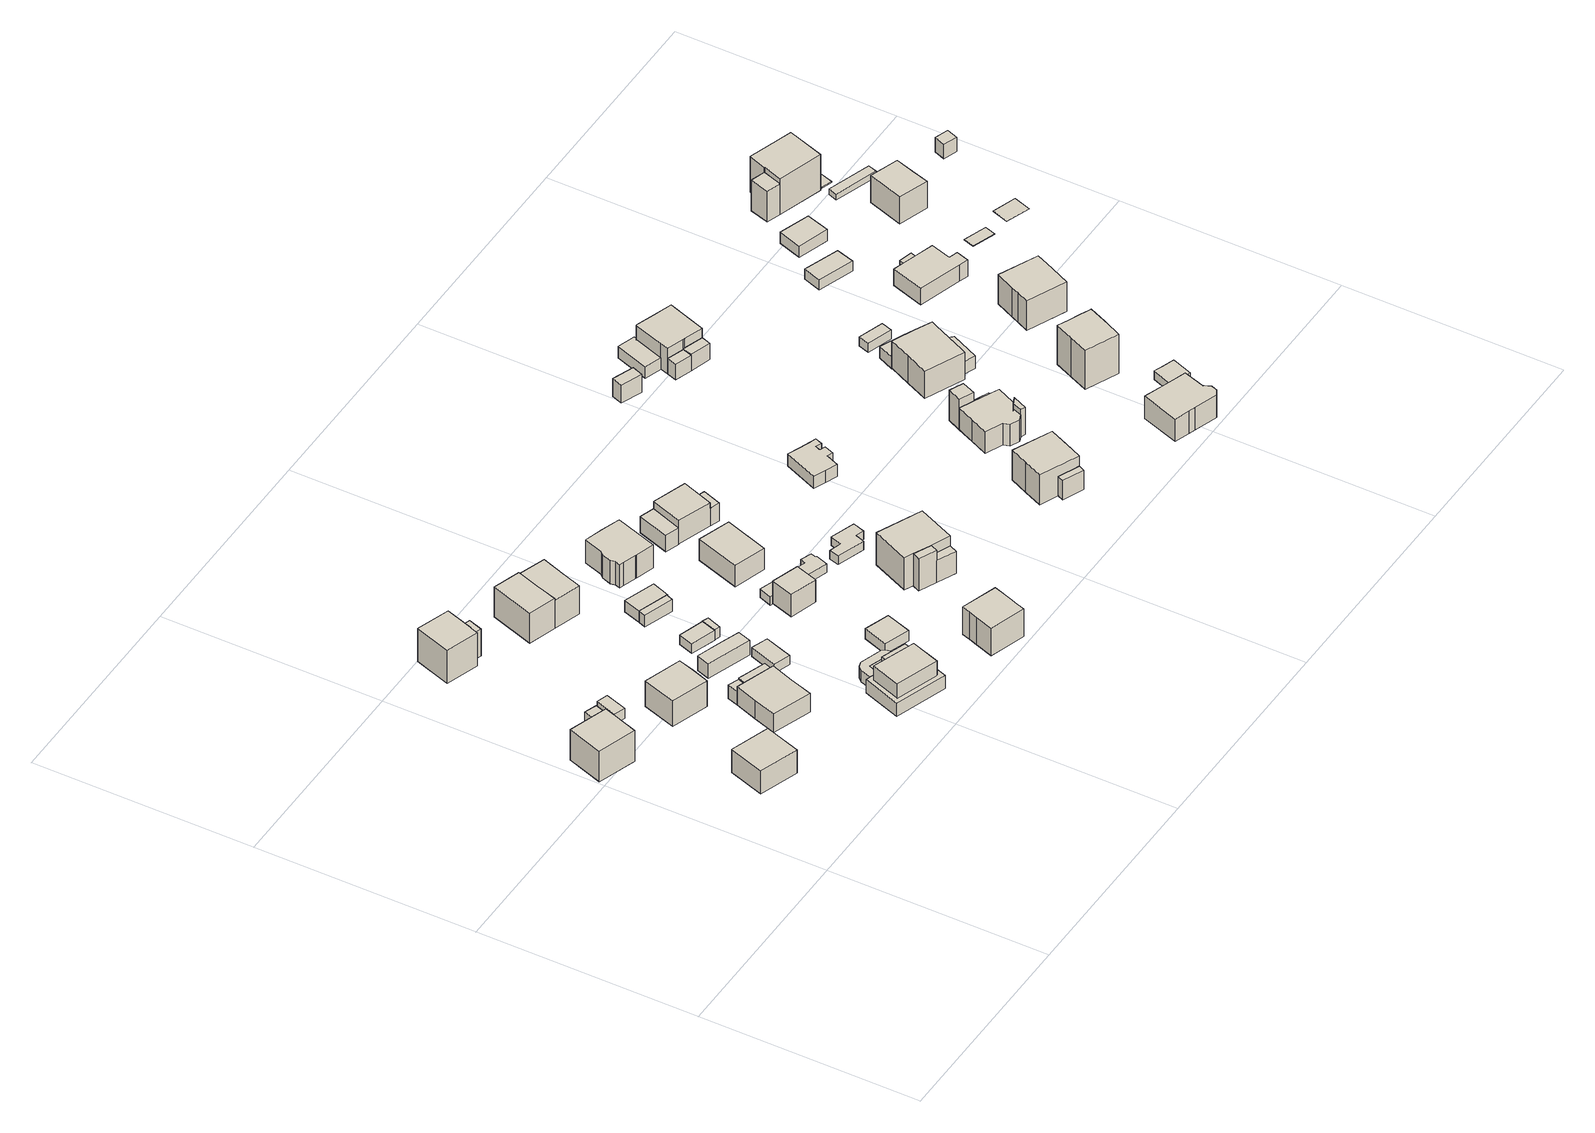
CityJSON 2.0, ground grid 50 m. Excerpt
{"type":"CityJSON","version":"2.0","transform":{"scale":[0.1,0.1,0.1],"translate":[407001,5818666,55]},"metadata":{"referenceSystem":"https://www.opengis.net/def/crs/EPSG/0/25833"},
"CityObjects":{
"building1":{"type":"Building","attributes":{"Gemeindeschluessel":"11000010","BezugspunktDach":"2200","function":"31001_1010","measuredHeight":8.89,"storeysAboveGround":2},"address":[{"country":"Germany","locality":"Berlin","thoroughfareNumber":"39A","thoroughfareName":"Pfalzgrafenweg"}],"geometry":[{"type":"Solid","lod":"1","boundaries":[[[[0,1,2,3]],[[4,5,6,7]],[[4,7,3,2]],[[5,4,2,1]],[[6,5,1,0]],[[7,6,0,3]]]]}]},
"building2":{"type":"Building","attributes":{"Gemeindeschluessel":"11000010","BezugspunktDach":"2200","function":"31001_1010","measuredHeight":8.49,"storeysAboveGround":1},"address":[{"country":"Germany","locality":"Berlin","thoroughfareNumber":"41","thoroughfareName":"Pfalzgrafenweg"}],"geometry":[{"type":"Solid","lod":"1","boundaries":[[[[8,9,10,11,12]],[[13,14,15,16,17]],[[13,17,12,11]],[[14,13,11,10]],[[15,14,10,9]],[[16,15,9,8]],[[17,16,8,12]]]]}]},
"building3":{"type":"Building","attributes":{"Gemeindeschluessel":"11000010","BezugspunktDach":"2200","function":"51009_1611","measuredHeight":2.32,"storeysAboveGround":0},"address":[{"country":"Germany","locality":"Berlin"}],"geometry":[{"type":"Solid","lod":"1","boundaries":[[[[18,19,20,21]],[[22,23,24,25]],[[22,25,21,20]],[[23,22,20,19]],[[24,23,19,18]],[[25,24,18,21]]]]}]},
"building4":{"type":"Building","attributes":{"Gemeindeschluessel":"11000010","BezugspunktDach":"2200","function":"31001_2723","measuredHeight":2.56,"storeysAboveGround":1},"address":[{"country":"Germany","locality":"Berlin","thoroughfareNumber":"41A (1)","thoroughfareName":"Pfalzgrafenweg"}],"geometry":[{"type":"Solid","lod":"1","boundaries":[[[[26,27,28,29]],[[30,31,32,33]],[[30,33,29,28]],[[31,30,28,27]],[[32,31,27,26]],[[33,32,26,29]]]]}]},
"building5":{"type":"Building","attributes":{"Gemeindeschluessel":"11000010","BezugspunktDach":"2200","function":"31001_1010","measuredHeight":7.92,"storeysAboveGround":1},"address":[{"country":"Germany","locality":"Berlin","thoroughfareNumber":"41A","thoroughfareName":"Pfalzgrafenweg"}],"geometry":[{"type":"Solid","lod":"1","boundaries":[[[[34,35,36,37,38]],[[39,40,41,42,43]],[[39,43,38,37]],[[40,39,37,36]],[[41,40,36,35]],[[42,41,35,34]],[[43,42,34,38]]]]}]},
"building6":{"type":"Building","attributes":{"Gemeindeschluessel":"11000010","function":"31001_1010"},"address":[{"country":"Germany","locality":"Berlin","thoroughfareNumber":"100","thoroughfareName":"Donizettistraße"}],"children":["building6-1","building6-2"]},
"building6-1":{"type":"BuildingPart","attributes":{"BezugspunktDach":"2200","measuredHeight":9.74,"storeysAboveGround":2},"parents":["building6"],"geometry":[{"type":"MultiSurface","lod":"1","boundaries":[[[44,45,46,47,48,49]],[[50,51,52,53,54,55]],[[50,55,49,48]],[[51,50,48,47]],[[56,57,58,52,51,47,46]],[[53,52,46,45],[53,59,56,52]],[[54,53,45,44]],[[55,54,44,49]],[[52,58,57,56]],[[56,59,53,52]]]}]},
"building6-2":{"type":"BuildingPart","attributes":{"BezugspunktDach":"2200","measuredHeight":6.89,"storeysAboveGround":2},"parents":["building6"],"geometry":[{"type":"MultiSurface","lod":"1","boundaries":[[[60,61,57,59]],[[58,62,63,53]],[[62,58,57,61]],[[63,62,61,60]],[[53,63,60,59]],[[58,52,56,57]],[[53,59,56,52]]]}]},
"building7":{"type":"Building","attributes":{"Gemeindeschluessel":"11000010","function":"31001_1010"},"address":[{"country":"Germany","locality":"Berlin","thoroughfareNumber":"43","thoroughfareName":"Pfalzgrafenweg"}],"children":["building7-1","building7-2"]},
"building7-1":{"type":"BuildingPart","attributes":{"BezugspunktDach":"2200","measuredHeight":5.86,"storeysAboveGround":1},"parents":["building7"],"geometry":[{"type":"MultiSurface","lod":"1","boundaries":[[[64,65,66,67,68,69]],[[70,71,72,73,74,75]],[[70,75,69,68]],[[71,70,68,67]],[[76,77,78,71,67,66]],[[73,72,66,65]],[[74,73,65,64]],[[75,74,64,69]],[[72,78,77,76]]]}]},
"building7-2":{"type":"BuildingPart","attributes":{"BezugspunktDach":"2200","measuredHeight":3.83,"storeysAboveGround":1},"parents":["building7"],"geometry":[{"type":"Solid","lod":"1","boundaries":[[[[76,79,80,77]],[[81,82,72,78]],[[81,78,77,80]],[[82,81,80,79]],[[72,82,79,76]],[[78,72,76,77]]]]}]},
"building8":{"type":"Building","attributes":{"Gemeindeschluessel":"11000010","BezugspunktDach":"2200","function":"51009_1610","measuredHeight":3.57,"storeysAboveGround":0},"address":[{"country":"Germany","locality":"Berlin"}],"geometry":[{"type":"Solid","lod":"1","boundaries":[[[[83,84,85,86]],[[87,81,78,71]],[[87,71,86,85]],[[81,87,85,84]],[[78,81,84,83]],[[71,78,83,86]]]]}]},
"building9":{"type":"Building","attributes":{"Gemeindeschluessel":"11000010","function":"31001_1010"},"address":[{"country":"Germany","locality":"Berlin","thoroughfareNumber":"45","thoroughfareName":"Pfalzgrafenweg"}],"children":["building9-1","building9-2"]},
"building9-1":{"type":"BuildingPart","attributes":{"BezugspunktDach":"2200","measuredHeight":8.57,"storeysAboveGround":1},"parents":["building9"],"geometry":[{"type":"Solid","lod":"1","boundaries":[[[[88,89,90,91]],[[92,93,94,95]],[[92,95,91,90]],[[93,92,90,89],[96,93,97,98]],[[94,93,89,88]],[[95,94,88,91]],[[97,93,96,98]]]]}]},
"building9-2":{"type":"BuildingPart","attributes":{"BezugspunktDach":"2200","measuredHeight":4.99,"storeysAboveGround":1},"parents":["building9"],"geometry":[{"type":"Solid","lod":"1","boundaries":[[[[97,99,100,98]],[[101,102,93,96]],[[101,96,98,100]],[[102,101,100,99]],[[93,102,99,97]],[[96,93,97,98]]]]}]},
"building10":{"type":"Building","attributes":{"Gemeindeschluessel":"11000010","BezugspunktDach":"2200","function":"51009_1610","measuredHeight":3.45,"storeysAboveGround":0},"address":[{"country":"Germany","locality":"Berlin"}],"geometry":[{"type":"Solid","lod":"1","boundaries":[[[[103,104,105,106,107,108,109,110],[111,112,113,114,115,116]],[[117,118,119,120,121,122,123,124],[125,126,127,128,129,130]],[[117,124,110,109]],[[118,117,109,108]],[[119,118,108,107]],[[120,119,107,106]],[[121,120,106,105]],[[122,121,105,104]],[[123,122,104,103]],[[124,123,103,110]],[[125,130,116,115]],[[126,125,115,114]],[[127,126,114,113]],[[128,127,113,112]],[[129,128,112,111]],[[130,129,111,116]]]]}]},
"building11":{"type":"Building","attributes":{"Gemeindeschluessel":"11000010","BezugspunktDach":"2200","function":"31001_2000","measuredHeight":4.5,"storeysAboveGround":1},"address":[{"country":"Germany","locality":"Berlin","thoroughfareNumber":"43 (2)","thoroughfareName":"Pfalzgrafenweg"}],"geometry":[{"type":"Solid","lod":"1","boundaries":[[[[131,132,133,134,135]],[[136,137,138,139,140]],[[136,140,135,134]],[[137,136,134,133]],[[138,137,133,132]],[[139,138,132,131]],[[140,139,131,135]]]]}]},
"building12":{"type":"Building","attributes":{"Gemeindeschluessel":"11000010","BezugspunktDach":"2200","function":"51009_1610","measuredHeight":3.01,"storeysAboveGround":0},"address":[{"country":"Germany","locality":"Berlin"}],"geometry":[{"type":"Solid","lod":"1","boundaries":[[[[107,106,105,141,142,143,144,145,146,108]],[[147,148,149,150,151,152,153,154,155,156]],[[147,156,108,146]],[[148,147,146,145]],[[149,148,145,144]],[[150,149,144,143]],[[151,150,143,142]],[[152,151,142,141]],[[153,152,141,105]],[[154,153,105,106]],[[155,154,106,107]],[[156,155,107,108]]]]}]},
"building13":{"type":"Building","attributes":{"Gemeindeschluessel":"11000010","BezugspunktDach":"2200","function":"31001_2000","measuredHeight":2.28,"storeysAboveGround":1},"address":[{"country":"Germany","locality":"Berlin","thoroughfareNumber":"43 (1)","thoroughfareName":"Pfalzgrafenweg"}],"geometry":[{"type":"Solid","lod":"1","boundaries":[[[[157,158,159,160]],[[161,162,163,164]],[[161,164,160,159]],[[162,161,159,158]],[[163,162,158,157]],[[164,163,157,160]]]]}]},
"building14":{"type":"Building","attributes":{"Gemeindeschluessel":"11000010","BezugspunktDach":"2200","function":"31001_1010","measuredHeight":9.82,"storeysAboveGround":1},"address":[{"country":"Germany","locality":"Berlin","thoroughfareNumber":"102","thoroughfareName":"Donizettistraße"}],"geometry":[{"type":"Solid","lod":"1","boundaries":[[[[165,166,167,168,169]],[[170,171,172,173,174]],[[170,174,169,168]],[[171,170,168,167]],[[172,171,167,166]],[[173,172,166,165]],[[174,173,165,169]]]]}]},
"building15":{"type":"Building","attributes":{"Gemeindeschluessel":"11000010","BezugspunktDach":"2200","function":"31001_2000","measuredHeight":2.51,"storeysAboveGround":1},"address":[{"country":"Germany","locality":"Berlin","thoroughfareNumber":"104 (2)","thoroughfareName":"Donizettistraße"}],"geometry":[{"type":"Solid","lod":"1","boundaries":[[[[175,176,177,178]],[[179,180,181,182]],[[179,182,178,177]],[[180,179,177,176]],[[181,180,176,175]],[[182,181,175,178]]]]}]},
"building16":{"type":"Building","attributes":{"Gemeindeschluessel":"11000010","BezugspunktDach":"2200","function":"51009_1610","measuredHeight":2.52,"storeysAboveGround":0},"address":[{"country":"Germany","locality":"Berlin"}],"geometry":[{"type":"Solid","lod":"1","boundaries":[[[[183,184,185,186]],[[187,188,189,190]],[[187,190,186,185]],[[188,187,185,184]],[[189,188,184,183]],[[190,189,183,186]]]]}]},
"building17":{"type":"Building","attributes":{"Gemeindeschluessel":"11000010","BezugspunktDach":"2200","function":"31001_1010","measuredHeight":11.07,"storeysAboveGround":1},"address":[{"country":"Germany","locality":"Berlin","thoroughfareNumber":"102A","thoroughfareName":"Donizettistraße"}],"geometry":[{"type":"Solid","lod":"1","boundaries":[[[[191,192,193,194,195]],[[171,196,197,198,173]],[[171,173,195,194]],[[196,171,194,193]],[[197,196,193,192]],[[198,197,192,191]],[[173,198,191,195]]]]}]},
"building18":{"type":"Building","attributes":{"Gemeindeschluessel":"11000010","BezugspunktDach":"2200","function":"51009_1610","measuredHeight":2.96,"storeysAboveGround":0},"address":[{"country":"Germany","locality":"Berlin"}],"geometry":[{"type":"Solid","lod":"1","boundaries":[[[[199,200,201,202]],[[203,204,205,206]],[[203,206,202,201]],[[204,203,201,200]],[[205,204,200,199]],[[206,205,199,202]]]]}]},
"building19":{"type":"Building","attributes":{"Gemeindeschluessel":"11000010","BezugspunktDach":"2200","function":"31001_2000","measuredHeight":2.97,"storeysAboveGround":1},"address":[{"country":"Germany","locality":"Berlin","thoroughfareNumber":"104 (1)","thoroughfareName":"Donizettistraße"}],"geometry":[{"type":"Solid","lod":"1","boundaries":[[[[200,207,208,209,201]],[[210,211,212,204,203]],[[210,203,201,209]],[[211,210,209,208]],[[212,211,208,207]],[[204,212,207,200]],[[203,204,200,201]]]]}]},
"building20":{"type":"Building","attributes":{"Gemeindeschluessel":"11000010","BezugspunktDach":"2200","function":"31001_2463","measuredHeight":2.62,"storeysAboveGround":1},"address":[{"country":"Germany","locality":"Berlin","thoroughfareNumber":"45 (1)","thoroughfareName":"Pfalzgrafenweg"}],"geometry":[{"type":"Solid","lod":"1","boundaries":[[[[213,214,215,216]],[[217,218,219,220]],[[217,220,216,215]],[[218,217,215,214]],[[219,218,214,213]],[[220,219,213,216]]]]}]},
"building21":{"type":"Building","attributes":{"Gemeindeschluessel":"11000010","BezugspunktDach":"2200","function":"31001_1010","measuredHeight":8.1,"storeysAboveGround":1},"address":[{"country":"Germany","locality":"Berlin","thoroughfareNumber":"47","thoroughfareName":"Pfalzgrafenweg"}],"geometry":[{"type":"Solid","lod":"1","boundaries":[[[[221,222,223,224,225,226,227,228]],[[229,230,231,232,233,234,235,236]],[[229,236,228,227]],[[230,229,227,226]],[[231,230,226,225]],[[232,231,225,224]],[[233,232,224,223]],[[234,233,223,222]],[[235,234,222,221]],[[236,235,221,228]]]]}]},
"building22":{"type":"Building","attributes":{"Gemeindeschluessel":"11000010","BezugspunktDach":"2200","function":"31001_2000","measuredHeight":5.79,"storeysAboveGround":1},"address":[{"country":"Germany","locality":"Berlin","thoroughfareNumber":"19 (1)","thoroughfareName":"Lortzingstraße"}],"geometry":[{"type":"Solid","lod":"1","boundaries":[[[[237,238,239,240]],[[241,242,243,244]],[[241,244,240,239]],[[242,241,239,238]],[[243,242,238,237]],[[244,243,237,240]]]]}]},
"building23":{"type":"Building","attributes":{"Gemeindeschluessel":"11000010","BezugspunktDach":"2200","function":"31001_1010","measuredHeight":7.87,"storeysAboveGround":1},"address":[{"country":"Germany","locality":"Berlin","thoroughfareNumber":"104","thoroughfareName":"Donizettistraße"}],"geometry":[{"type":"Solid","lod":"1","boundaries":[[[[245,246,247,248,249,250,251,252,253,254,255,256]],[[257,258,259,260,261,262,263,264,265,266,267,268]],[[257,268,256,255]],[[258,257,255,254]],[[259,258,254,253]],[[260,259,253,252]],[[261,260,252,251]],[[262,261,251,250]],[[263,262,250,249]],[[264,263,249,248]],[[265,264,248,247]],[[266,265,247,246]],[[267,266,246,245]],[[268,267,245,256]]]]}]},
"building24":{"type":"Building","attributes":{"Gemeindeschluessel":"11000010","BezugspunktDach":"2200","function":"31001_2723","measuredHeight":2.17,"storeysAboveGround":1},"address":[{"country":"Germany","locality":"Berlin","thoroughfareNumber":"106 (1)","thoroughfareName":"Donizettistraße"}],"geometry":[{"type":"Solid","lod":"1","boundaries":[[[[269,270,271,272,273,274,275,276]],[[277,278,279,280,281,282,283,284]],[[277,284,276,275]],[[278,277,275,274]],[[279,278,274,273]],[[280,279,273,272]],[[281,280,272,271]],[[282,281,271,270]],[[283,282,270,269]],[[284,283,269,276]]]]}]},
"building25":{"type":"Building","attributes":{"Gemeindeschluessel":"11000010","BezugspunktDach":"2200","function":"31001_1010","measuredHeight":7.31,"storeysAboveGround":1},"address":[{"country":"Germany","locality":"Berlin","thoroughfareNumber":"106","thoroughfareName":"Donizettistraße"}],"geometry":[{"type":"Solid","lod":"1","boundaries":[[[[285,286,287,288]],[[289,290,291,292]],[[289,292,288,287]],[[290,289,287,286]],[[291,290,286,285]],[[292,291,285,288]]]]}]},
"building26":{"type":"Building","attributes":{"Gemeindeschluessel":"11000010","BezugspunktDach":"2200","function":"51009_1610","measuredHeight":5.64,"storeysAboveGround":0},"address":[{"country":"Germany","locality":"Berlin"}],"geometry":[{"type":"Solid","lod":"1","boundaries":[[[[293,294,295,296]],[[297,298,299,300]],[[297,300,296,295]],[[298,297,295,294]],[[299,298,294,293]],[[300,299,293,296]]]]}]},
"building27":{"type":"Building","attributes":{"Gemeindeschluessel":"11000010","function":"31001_1010"},"address":[{"country":"Germany","locality":"Berlin","thoroughfareNumber":"19","thoroughfareName":"Lortzingstraße"}],"children":["building27-1","building27-2"]},
"building27-1":{"type":"BuildingPart","attributes":{"BezugspunktDach":"2200","measuredHeight":8.27,"storeysAboveGround":2},"parents":["building27"],"geometry":[{"type":"Solid","lod":"1","boundaries":[[[[301,302,303,304,305,306]],[[307,308,298,297,309,310]],[[307,310,306,305]],[[308,307,305,304]],[[298,308,304,303]],[[297,298,303,302]],[[310,309,301,306]],[[309,297,302,301]]]]}]},
"building27-2":{"type":"BuildingPart","attributes":{"BezugspunktDach":"2200","measuredHeight":8.27,"storeysAboveGround":2},"parents":["building27"],"geometry":[{"type":"MultiSurface","lod":"1","boundaries":[[[311,302,301,312]],[[309,297,300,313]],[[309,313,312,301]],[[300,297,302,311]],[[313,300,311,312]],[[303,298,297,302]],[[309,301,302,297]]]}]},
"building28":{"type":"Building","attributes":{"Gemeindeschluessel":"11000010","function":"31001_1312"},"address":[{"country":"Germany","locality":"Berlin","thoroughfareNumber":"106 (2)","thoroughfareName":"Donizettistraße"}],"children":["building28-1","building28-2","building28-3"]},
"building28-1":{"type":"BuildingPart","attributes":{"BezugspunktDach":"2200","measuredHeight":7.26,"storeysAboveGround":2},"parents":["building28"],"geometry":[{"type":"MultiSurface","lod":"1","boundaries":[[[314,315,316,317]],[[318,319,320,321]],[[318,322,323,321,317,316]],[[319,318,316,315]],[[320,324,319,315,314],[320,325,326,324]],[[321,320,314,317]],[[321,323,322,318]],[[325,320,324,326]]]}]},
"building28-2":{"type":"BuildingPart","attributes":{"BezugspunktDach":"2200","measuredHeight":4.63,"storeysAboveGround":2},"parents":["building28"],"geometry":[{"type":"Solid","lod":"1","boundaries":[[[[327,328,326,325]],[[324,329,330,320]],[[329,324,326,328]],[[330,329,328,327]],[[320,330,327,325]],[[324,320,325,326]]]]}]},
"building28-3":{"type":"BuildingPart","attributes":{"BezugspunktDach":"2200","measuredHeight":4.76,"storeysAboveGround":2},"parents":["building28"],"geometry":[{"type":"Solid","lod":"1","boundaries":[[[[323,322,331,332]],[[333,334,335,336]],[[333,336,332,331]],[[334,333,331,322]],[[335,334,322,318,321,323]],[[336,335,323,332]],[[323,321,318,322]]]]}]},
"building29":{"type":"Building","attributes":{"Gemeindeschluessel":"11000010","BezugspunktDach":"2200","function":"31001_2723","measuredHeight":2.25,"storeysAboveGround":1},"address":[{"country":"Germany","locality":"Berlin","thoroughfareNumber":"110 (2)","thoroughfareName":"Donizettistraße"}],"geometry":[{"type":"Solid","lod":"1","boundaries":[[[[337,338,339,340,341,342,343,344]],[[345,346,347,348,349,350,351,352]],[[345,352,344,343]],[[346,345,343,342]],[[347,346,342,341]],[[348,347,341,340]],[[349,348,340,339]],[[350,349,339,338]],[[351,350,338,337]],[[352,351,337,344]]]]}]},
"building30":{"type":"Building","attributes":{"Gemeindeschluessel":"11000010","BezugspunktDach":"2200","function":"31001_1312","measuredHeight":3.66,"storeysAboveGround":1},"address":[{"country":"Germany","locality":"Berlin","thoroughfareNumber":"110 (1)","thoroughfareName":"Donizettistraße"}],"geometry":[{"type":"Solid","lod":"1","boundaries":[[[[353,354,355,356,357,358,359,360,361,362,363,364,365]],[[366,367,368,369,370,371,372,373,374,375,376,377,378]],[[366,378,365,364]],[[367,366,364,363]],[[368,367,363,362]],[[369,368,362,361]],[[370,369,361,360]],[[371,370,360,359]],[[372,371,359,358]],[[373,372,358,357]],[[374,373,357,356]],[[375,374,356,355]],[[376,375,355,354]],[[377,376,354,353]],[[378,377,353,365]]]]}]},
"building31":{"type":"Building","attributes":{"Gemeindeschluessel":"11000010","function":"31001_1010"},"address":[{"country":"Germany","locality":"Berlin","thoroughfareNumber":"47","thoroughfareName":"Lortzingstraße"}],"children":["building31-1","building31-2"]},
"building31-1":{"type":"BuildingPart","attributes":{"BezugspunktDach":"2200","measuredHeight":10.7,"storeysAboveGround":2},"parents":["building31"],"geometry":[{"type":"MultiSurface","lod":"1","boundaries":[[[379,380,381,382,383,384]],[[385,386,387,388,389,390]],[[385,390,384,383]],[[386,385,383,382]],[[387,386,382,381]],[[388,387,381,380]],[[389,388,380,379]],[[390,389,391,392,393,379,384]],[[393,392,391,389]]]}]},
"building31-2":{"type":"BuildingPart","attributes":{"BezugspunktDach":"2200","measuredHeight":4.99,"storeysAboveGround":2},"parents":["building31"],"geometry":[{"type":"MultiSurface","lod":"1","boundaries":[[[394,393,392,395]],[[391,389,396,397]],[[391,397,395,392]],[[396,389,393,394]],[[397,396,394,395]],[[389,391,392,393,398]]]}]},
"building32":{"type":"Building","attributes":{"Gemeindeschluessel":"11000010","BezugspunktDach":"2200","function":"51009_1610","measuredHeight":5.75,"storeysAboveGround":0},"address":[{"country":"Germany","locality":"Berlin"}],"geometry":[{"type":"Solid","lod":"1","boundaries":[[[[399,400,401,402]],[[403,404,405,406]],[[403,406,402,401]],[[404,403,401,400]],[[405,404,400,399]],[[406,405,399,402]]]]}]},
"building33":{"type":"Building","attributes":{"Gemeindeschluessel":"11000010","BezugspunktDach":"2200","function":"31001_1010","measuredHeight":8.46,"storeysAboveGround":1},"address":[{"country":"Germany","locality":"Berlin","thoroughfareNumber":"46A","thoroughfareName":"Lortzingstraße"}],"geometry":[{"type":"Solid","lod":"1","boundaries":[[[[407,408,409,410,411,412,413,414,415,416,417,418]],[[419,420,421,422,423,424,425,426,427,428,429,430]],[[419,430,418,417]],[[420,419,417,416]],[[421,420,416,415]],[[422,421,415,414]],[[423,422,414,413]],[[424,423,413,412]],[[425,424,412,411]],[[426,425,411,410]],[[427,426,410,409]],[[428,427,409,408]],[[429,428,408,407]],[[430,429,407,418]]]]}]},
"building34":{"type":"Building","attributes":{"Gemeindeschluessel":"11000010","BezugspunktDach":"2200","function":"51009_1610","measuredHeight":6.95,"storeysAboveGround":0},"address":[{"country":"Germany","locality":"Berlin"}],"geometry":[{"type":"Solid","lod":"1","boundaries":[[[[431,432,433,434]],[[425,424,435,426]],[[425,426,434,433]],[[424,425,433,432]],[[435,424,432,431]],[[426,435,431,434]]]]}]},
"building35":{"type":"Building","attributes":{"Gemeindeschluessel":"11000010","BezugspunktDach":"2200","function":"51009_1610","measuredHeight":7.79,"storeysAboveGround":0},"address":[{"country":"Germany","locality":"Berlin"}],"geometry":[{"type":"Solid","lod":"1","boundaries":[[[[436,437,438,439]],[[440,441,421,420]],[[440,420,439,438]],[[441,440,438,437]],[[421,441,437,436]],[[420,421,436,439]]]]}]},
"building36":{"type":"Building","attributes":{"Gemeindeschluessel":"11000010","BezugspunktDach":"2200","function":"51009_1610","measuredHeight":3.98,"storeysAboveGround":0},"address":[{"country":"Germany","locality":"Berlin"}],"geometry":[{"type":"Solid","lod":"1","boundaries":[[[[442,443,444,445]],[[446,447,448,449]],[[446,449,445,444]],[[447,446,444,443]],[[448,447,443,442]],[[449,448,442,445]]]]}]},
"building37":{"type":"Building","attributes":{"Gemeindeschluessel":"11000010","BezugspunktDach":"2200","function":"31001_2463","measuredHeight":2.88,"storeysAboveGround":1},"address":[{"country":"Germany","locality":"Berlin","thoroughfareNumber":"46A (1)","thoroughfareName":"Lortzingstraße"}],"geometry":[{"type":"Solid","lod":"1","boundaries":[[[[450,451,452,453]],[[454,455,456,457]],[[454,457,453,452]],[[455,454,452,451]],[[456,455,451,450]],[[457,456,450,453]]]]}]},
"building38":{"type":"Building","attributes":{"Gemeindeschluessel":"11000010","BezugspunktDach":"2200","function":"31001_2463","measuredHeight":3.08,"storeysAboveGround":1},"address":[{"country":"Germany","locality":"Berlin","thoroughfareNumber":"107 (1)","thoroughfareName":"Donizettistraße"}],"geometry":[{"type":"Solid","lod":"1","boundaries":[[[[458,459,460,461,462,463]],[[464,465,466,467,468,469]],[[464,469,463,462]],[[465,464,462,461]],[[466,465,461,460]],[[467,466,460,459]],[[468,467,459,458]],[[469,468,458,463]]]]}]},
"building39":{"type":"Building","attributes":{"Gemeindeschluessel":"11000010","function":"31001_1010"},"address":[{"country":"Germany","locality":"Berlin","thoroughfareNumber":"109","thoroughfareName":"Donizettistraße"}],"children":["building39-1","building39-2"]},
"building39-1":{"type":"BuildingPart","attributes":{"BezugspunktDach":"2200","measuredHeight":8.99,"storeysAboveGround":1},"parents":["building39"],"geometry":[{"type":"MultiSurface","lod":"1","boundaries":[[[470,471,472,473,474,475,476,477,478]],[[479,480,481,482,483,484,485,447,446]],[[479,446,478,477]],[[480,479,477,476]],[[481,480,476,475]],[[482,481,475,474]],[[483,482,474,473]],[[484,483,473,472]],[[486,487,484,472,471]],[[488,486,485,471,470]],[[446,447,470,478]],[[485,484,487,486]],[[447,485,486,488]]]}]},
"building39-2":{"type":"BuildingPart","attributes":{"BezugspunktDach":"2200","measuredHeight":4.29,"storeysAboveGround":1},"parents":["building39"],"geometry":[{"type":"MultiSurface","lod":"1","boundaries":[[[489,487,488,490]],[[447,484,491,448]],[[447,448,490,488]],[[491,484,487,489]],[[448,491,489,490]],[[484,485,486,487,492]],[[447,488,486,485]]]}]},
"building40":{"type":"Building","attributes":{"Gemeindeschluessel":"11000010","BezugspunktDach":"2200","function":"31001_1010","measuredHeight":8.53,"storeysAboveGround":1},"address":[{"country":"Germany","locality":"Berlin","thoroughfareNumber":"51","thoroughfareName":"Pfalzgrafenweg"}],"geometry":[{"type":"Solid","lod":"1","boundaries":[[[[493,494,495,496,497,498,499,500,501,502,503]],[[504,505,506,507,508,509,510,511,512,513,514]],[[504,514,503,502]],[[505,504,502,501]],[[506,505,501,500]],[[507,506,500,499]],[[508,507,499,498]],[[509,508,498,497]],[[510,509,497,496]],[[511,510,496,495]],[[512,511,495,494]],[[513,512,494,493]],[[514,513,493,503]]]]}]},
"building41":{"type":"Building","attributes":{"Gemeindeschluessel":"11000010","BezugspunktDach":"2200","function":"31001_1010","measuredHeight":10.23,"storeysAboveGround":1},"address":[{"country":"Germany","locality":"Berlin","thoroughfareNumber":"45","thoroughfareName":"Lortzingstraße"}],"geometry":[{"type":"Solid","lod":"1","boundaries":[[[[515,516,517,518,519,520,521,522,523]],[[524,525,526,527,528,529,530,531,532]],[[524,532,523,522]],[[525,524,522,521]],[[526,525,521,520]],[[527,526,520,519]],[[528,527,519,518]],[[529,528,518,517]],[[530,529,517,516]],[[531,530,516,515]],[[532,531,515,523]]]]}]},
"building42":{"type":"Building","attributes":{"Gemeindeschluessel":"11000010","BezugspunktDach":"2200","function":"31001_2463","measuredHeight":2.98,"storeysAboveGround":1},"address":[{"country":"Germany","locality":"Berlin","thoroughfareNumber":"45 (1)","thoroughfareName":"Lortzingstraße"}],"geometry":[{"type":"Solid","lod":"1","boundaries":[[[[533,534,535,536]],[[537,538,539,540]],[[537,540,536,535]],[[538,537,535,534]],[[539,538,534,533]],[[540,539,533,536]]]]}]},
"building43":{"type":"Building","attributes":{"Gemeindeschluessel":"11000010","BezugspunktDach":"2200","function":"51009_1610","measuredHeight":3.61,"storeysAboveGround":0},"address":[{"country":"Germany","locality":"Berlin"}],"geometry":[{"type":"Solid","lod":"1","boundaries":[[[[541,542,543,544]],[[545,546,547,548]],[[545,548,544,543]],[[546,545,543,542]],[[547,546,542,541]],[[548,547,541,544]]]]}]},
"building44":{"type":"Building","attributes":{"Gemeindeschluessel":"11000010","BezugspunktDach":"2200","function":"31001_2000","measuredHeight":2.27,"storeysAboveGround":1},"address":[{"country":"Germany","locality":"Berlin","thoroughfareNumber":"44 (2)","thoroughfareName":"Lortzingstraße"}],"geometry":[{"type":"Solid","lod":"1","boundaries":[[[[549,550,551,552]],[[553,554,555,556]],[[553,556,552,551]],[[554,553,551,550]],[[555,554,550,549]],[[556,555,549,552]]]]}]},
"building45":{"type":"Building","attributes":{"Gemeindeschluessel":"11000010","BezugspunktDach":"2200","function":"31001_2723","measuredHeight":2.98,"storeysAboveGround":1},"address":[{"country":"Germany","locality":"Berlin","thoroughfareNumber":"45 (2)","thoroughfareName":"Lortzingstraße"}],"geometry":[{"type":"Solid","lod":"1","boundaries":[[[[557,558,534,533]],[[538,559,560,539]],[[538,539,533,534]],[[559,538,534,558]],[[560,559,558,557]],[[539,560,557,533]]]]}]},
"building46":{"type":"Building","attributes":{"Gemeindeschluessel":"11000010","BezugspunktDach":"2200","function":"31001_2463","measuredHeight":2.57,"storeysAboveGround":1},"address":[{"country":"Germany","locality":"Berlin","thoroughfareNumber":"51 (1)","thoroughfareName":"Pfalzgrafenweg"}],"geometry":[{"type":"Solid","lod":"1","boundaries":[[[[561,562,563,564,565,566]],[[567,568,569,570,571,572]],[[567,572,566,565]],[[568,567,565,564]],[[569,568,564,563]],[[570,569,563,562]],[[571,570,562,561]],[[572,571,561,566]]]]}]},
"building47":{"type":"Building","attributes":{"Gemeindeschluessel":"11000010","BezugspunktDach":"2200","function":"31001_1010","measuredHeight":11.59,"storeysAboveGround":1},"address":[{"country":"Germany","locality":"Berlin","thoroughfareNumber":"46","thoroughfareName":"Lortzingstraße"}],"geometry":[{"type":"Solid","lod":"1","boundaries":[[[[573,574,575,576,577,578,579,580,581]],[[582,583,584,585,586,587,588,589,590]],[[582,590,581,580]],[[583,582,580,579]],[[584,583,579,578]],[[585,584,578,577]],[[586,585,577,576]],[[587,586,576,575]],[[588,587,575,574]],[[589,588,574,573]],[[590,589,573,581]]]]}]},
"building48":{"type":"Building","attributes":{"Gemeindeschluessel":"11000010","BezugspunktDach":"2200","function":"51009_1610","measuredHeight":5.64,"storeysAboveGround":0},"address":[{"country":"Germany","locality":"Berlin"}],"geometry":[{"type":"Solid","lod":"1","boundaries":[[[[591,592,593,594,595,596]],[[597,598,599,600,601,602]],[[597,602,596,595]],[[598,597,595,594]],[[599,598,594,593]],[[600,599,593,592]],[[601,600,592,591]],[[602,601,591,596]]]]}]},
"building49":{"type":"Building","attributes":{"Gemeindeschluessel":"11000010","BezugspunktDach":"2200","function":"31001_1010","measuredHeight":8.63,"storeysAboveGround":1},"address":[{"country":"Germany","locality":"Berlin","thoroughfareNumber":"45A","thoroughfareName":"Lortzingstraße"}],"geometry":[{"type":"Solid","lod":"1","boundaries":[[[[603,604,605,606,607,608,609,610]],[[611,612,613,614,615,616,617,618]],[[611,618,610,609]],[[612,611,609,608]],[[613,612,608,607]],[[614,613,607,606]],[[615,614,606,605]],[[616,615,605,604]],[[617,616,604,603]],[[618,617,603,610]]]]}]},
"building50":{"type":"Building","attributes":{"Gemeindeschluessel":"11000010","BezugspunktDach":"2200","function":"31001_2463","measuredHeight":3.04,"storeysAboveGround":1},"address":[{"country":"Germany","locality":"Berlin","thoroughfareNumber":"43 (1)","thoroughfareName":"Lortzingstraße"}],"geometry":[{"type":"Solid","lod":"1","boundaries":[[[[619,620,621,622]],[[623,624,625,626]],[[623,626,622,621]],[[624,623,621,620]],[[625,624,620,619]],[[626,625,619,622]]]]}]},
"building51":{"type":"Building","attributes":{"Gemeindeschluessel":"11000010","BezugspunktDach":"2200","function":"31001_1010","measuredHeight":5.67,"storeysAboveGround":1},"address":[{"country":"Germany","locality":"Berlin","thoroughfareNumber":"44","thoroughfareName":"Lortzingstraße"}],"geometry":[{"type":"Solid","lod":"1","boundaries":[[[[627,628,629,630,631,632,633,634,635]],[[636,637,638,639,640,641,642,643,644]],[[636,644,635,634]],[[637,636,634,633]],[[638,637,633,632]],[[639,638,632,631]],[[640,639,631,630]],[[641,640,630,629]],[[642,641,629,628]],[[643,642,628,627]],[[644,643,627,635]]]]}]},
"building52":{"type":"Building","attributes":{"Gemeindeschluessel":"11000010","BezugspunktDach":"2200","function":"31001_2000","measuredHeight":3.79,"storeysAboveGround":1},"address":[{"country":"Germany","locality":"Berlin","thoroughfareNumber":"44 (1)","thoroughfareName":"Lortzingstraße"}],"geometry":[{"type":"Solid","lod":"1","boundaries":[[[[645,646,647,648]],[[649,650,651,652]],[[649,652,648,647]],[[650,649,647,646]],[[651,650,646,645]],[[652,651,645,648]]]]}]},
"building53":{"type":"Building","attributes":{"Gemeindeschluessel":"11000010","BezugspunktDach":"2200","function":"31001_2463","measuredHeight":2.9,"storeysAboveGround":1},"address":[{"country":"Germany","locality":"Berlin","thoroughfareNumber":"43 (2)","thoroughfareName":"Lortzingstraße"}],"geometry":[{"type":"Solid","lod":"1","boundaries":[[[[653,654,655,656]],[[657,658,659,660]],[[657,660,656,655]],[[658,657,655,654]],[[659,658,654,653]],[[660,659,653,656]]]]}]},
"building54":{"type":"Building","attributes":{"Gemeindeschluessel":"11000010","BezugspunktDach":"2200","function":"31001_2000","measuredHeight":0.172,"storeysAboveGround":1},"address":[{"country":"Germany","locality":"Berlin","thoroughfareNumber":"44 (3)","thoroughfareName":"Lortzingstraße"}],"geometry":[{"type":"Solid","lod":"1","boundaries":[[[[661,662,663,664]],[[665,666,667,668]],[[665,668,664,663]],[[666,665,663,662]],[[667,666,662,661]],[[668,667,661,664]]]]}]},
"building55":{"type":"Building","attributes":{"Gemeindeschluessel":"11000010","function":"31001_1010"},"address":[{"country":"Germany","locality":"Berlin","thoroughfareNumber":"42","thoroughfareName":"Lortzingstraße"}],"children":["building55-1","building55-2","building55-3"]},
"building55-1":{"type":"BuildingPart","attributes":{"BezugspunktDach":"2200","measuredHeight":10.56,"storeysAboveGround":2},"parents":["building55"],"geometry":[{"type":"MultiSurface","lod":"1","boundaries":[[[669,670,671,672,673,674,675,676]],[[677,678,679,680,681,682,683,684]],[[685,686,676,675]],[[678,687,685,677,675,674]],[[679,678,674,673]],[[680,679,673,672]],[[688,689,690,691,681,680,672,671]],[[682,681,671,670]],[[683,682,670,669]],[[684,683,669,676]],[[677,684,686,685]],[[677,685,687,678]],[[691,690,689,688]]]}]},
"building55-2":{"type":"BuildingPart","attributes":{"BezugspunktDach":"2200","measuredHeight":7.96,"storeysAboveGround":2},"parents":["building55"],"geometry":[{"type":"MultiSurface","lod":"1","boundaries":[[[686,687,692,693]],[[694,678,684,695]],[[694,695,693,692]],[[678,694,692,687]],[[695,684,686,693]],[[685,686,684,677]],[[687,685,677,678]]]}]},
"building55-3":{"type":"BuildingPart","attributes":{"BezugspunktDach":"2200","measuredHeight":4.67,"storeysAboveGround":2},"parents":["building55"],"geometry":[{"type":"Solid","lod":"1","boundaries":[[[[688,696,697,689]],[[698,699,691,690]],[[698,690,689,697]],[[699,698,697,696]],[[691,699,696,688]],[[690,691,688,689]]]]}]},
"building56":{"type":"Building","attributes":{"Gemeindeschluessel":"11000010","BezugspunktDach":"2200","function":"31001_1010","measuredHeight":9.3,"storeysAboveGround":1},"address":[{"country":"Germany","locality":"Berlin","thoroughfareNumber":"43","thoroughfareName":"Lortzingstraße"}],"geometry":[{"type":"Solid","lod":"1","boundaries":[[[[700,701,702,703,704]],[[705,706,707,708,709]],[[705,709,704,703]],[[706,705,703,702]],[[707,706,702,701]],[[708,707,701,700]],[[709,708,700,704]]]]}]},
"building57":{"type":"Building","attributes":{"Gemeindeschluessel":"11000010","BezugspunktDach":"2200","function":"31001_2000","measuredHeight":0.128,"storeysAboveGround":1},"address":[{"country":"Germany","locality":"Berlin","thoroughfareNumber":"44 (4)","thoroughfareName":"Lortzingstraße"}],"geometry":[{"type":"Solid","lod":"1","boundaries":[[[[710,711,712,713]],[[714,715,716,717]],[[714,717,713,712]],[[715,714,712,711]],[[716,715,711,710]],[[717,716,710,713]]]]}]},
"building58":{"type":"Building","attributes":{"Gemeindeschluessel":"11000010","BezugspunktDach":"2200","function":"51009_1610","measuredHeight":0.346,"storeysAboveGround":0},"address":[{"country":"Germany","locality":"Berlin"}],"geometry":[{"type":"Solid","lod":"1","boundaries":[[[[718,719,720,721]],[[722,723,724,725]],[[722,725,721,720]],[[723,722,720,719]],[[724,723,719,718]],[[725,724,718,721]]]]}]},
"building59":{"type":"Building","attributes":{"Gemeindeschluessel":"11000010","BezugspunktDach":"2200","function":"31001_2000","measuredHeight":1.48,"storeysAboveGround":1},"address":[{"country":"Germany","locality":"Berlin","thoroughfareNumber":"42 (1)","thoroughfareName":"Lortzingstraße"}],"geometry":[{"type":"Solid","lod":"1","boundaries":[[[[726,727,728,729]],[[730,731,732,733]],[[730,733,729,728]],[[731,730,728,727]],[[732,731,727,726]],[[733,732,726,729]]]]}]},
"building60":{"type":"Building","attributes":{"Gemeindeschluessel":"11000010","BezugspunktDach":"2200","function":"31001_2723","measuredHeight":3.68,"storeysAboveGround":1},"address":[{"country":"Germany","locality":"Berlin","thoroughfareNumber":"43 (3)","thoroughfareName":"Lortzingstraße"}],"geometry":[{"type":"Solid","lod":"1","boundaries":[[[[734,735,736,737]],[[738,739,740,741]],[[738,741,737,736]],[[739,738,736,735]],[[740,739,735,734]],[[741,740,734,737]]]]}]}
},
"vertices":[
[93,486,86],[121,567,86],[33,596,86],[6,515,86],[33,596,7],[121,567,7],[93,486,7],[6,515,7],
[216,192,72],[229,232,72],[243,273,72],[154,303,72],[127,222,72],[154,303,12],[243,273,12],[229,232,12],[216,192,12],[127,222,12],
[158,570,30],[175,620,30],[147,630,30],[130,579,30],[147,630,7],[175,620,7],[158,570,7],[130,579,7],
[191,565,35],[207,614,35],[182,622,35],[165,574,35],[182,622,9],[207,614,9],[191,565,9],[165,574,9],
[300,443,77],[313,481,77],[325,519,77],[240,547,77],[215,471,77],[240,547,11],[325,519,11],[313,481,11],[300,443,11],[215,471,11],
[181,891,95],[187,908,95],[188,910,95],[209,973,95],[135,998,95],[107,916,95],[135,998,9],[209,973,9],[188,910,9],[187,908,9],[181,891,9],[107,916,9],[188,910,78],[198,940,78],[198,940,9],[187,908,78],
[211,900,78],[222,932,78],[222,932,9],[211,900,9],
[381,258,64],[398,310,64],[416,361,64],[328,391,64],[310,340,64],[293,289,64],[310,340,16],[328,391,16],[416,361,16],[398,310,16],[381,258,16],[293,289,16],[416,361,54],[352,383,54],[352,383,16],
[424,385,54],[361,407,54],[361,407,16],[424,385,16],
[352,383,51],[361,407,51],[336,416,51],[328,391,51],[336,416,16],
[560,76,92],[583,142,92],[486,176,92],[463,109,92],[486,176,24],[583,142,24],[560,76,24],[463,109,24],[526,162,24],[583,142,74],[526,162,74],
[591,166,74],[534,186,74],[534,186,24],[591,166,24],
[567,62,56],[605,173,56],[576,183,56],[518,203,56],[509,180,56],[490,186,56],[479,189,56],[448,102,56],[526,162,56],[534,186,56],[591,166,56],[560,76,56],[463,109,56],[486,176,56],[479,189,22],[490,186,22],[509,180,22],[518,203,22],[576,183,22],[605,173,22],[567,62,22],[448,102,22],[463,109,22],[560,76,22],[591,166,22],[534,186,22],[526,162,22],[486,176,22],
[469,445,53],[479,475,53],[429,493,53],[379,510,53],[369,480,53],[379,510,15],[429,493,15],[479,475,15],[469,445,15],[369,480,15],
[577,185,56],[575,196,56],[569,207,56],[518,224,56],[506,220,56],[498,211,56],[498,211,26],[506,220,26],[518,224,26],[569,207,26],[575,196,26],[577,185,26],[576,183,26],[518,203,26],[509,180,26],[490,186,26],
[483,363,39],[504,426,39],[467,439,39],[445,376,39],[467,439,16],[504,426,16],[483,363,16],[445,376,16],
[352,816,87],[368,865,87],[384,915,87],[323,935,87],[290,836,87],[323,935,10],[384,915,10],[368,865,10],[352,816,10],[290,836,10],
[473,526,40],[484,560,40],[428,578,40],[417,545,40],[428,578,15],[484,560,15],[473,526,15],[417,545,15],
[486,522,41],[498,555,41],[484,560,41],[473,526,41],[484,560,16],[498,555,16],[486,522,16],[473,526,16],
[413,796,83],[429,845,83],[446,894,83],[384,915,83],[352,816,83],[446,894,10],[429,845,10],[413,796,10],
[509,642,42],[515,658,42],[448,681,42],[442,665,42],[448,681,12],[515,658,12],[509,642,12],[442,665,12],
[517,657,42],[531,697,42],[461,721,42],[461,721,12],[531,697,12],[517,657,12],
[652,193,50],[671,250,50],[615,269,50],[595,213,50],[615,269,24],[671,250,24],[652,193,24],[595,213,24],
[775,5,95],[782,25,95],[789,45,95],[802,85,95],[721,112,95],[715,92,95],[708,72,95],[694,32,95],[708,72,24],[715,92,24],[721,112,24],[802,85,24],[789,45,24],[782,25,24],[775,5,24],[694,32,24],
[663,409,79],[679,459,79],[618,479,79],[602,428,79],[618,479,21],[679,459,21],[663,409,21],[602,428,21],
[527,762,72],[557,752,72],[559,751,72],[601,738,72],[632,833,72],[590,847,72],[548,860,72],[534,816,72],[526,809,72],[519,787,72],[521,777,72],[517,765,72],[521,777,12],[519,787,12],[526,809,12],[534,816,12],[548,860,12],[590,847,12],[632,833,12],[601,738,12],[559,751,12],[557,752,12],[527,762,12],[517,765,12],
[751,435,42],[761,463,42],[758,464,42],[762,476,42],[737,485,42],[733,473,42],[622,510,42],[612,481,42],[622,510,20],[733,473,20],[737,485,20],[762,476,20],[758,464,20],[761,463,20],[751,435,20],[612,481,20],
[700,546,72],[733,645,72],[661,669,72],[628,569,72],[661,669,17],[733,645,17],[700,546,17],[628,569,17],
[869,212,83],[877,230,83],[834,248,83],[827,231,83],[834,248,26],[877,230,26],[869,212,26],[827,231,26],
[795,266,109],[834,248,109],[877,230,109],[914,314,109],[813,359,109],[776,275,109],[813,359,26],[914,314,26],[795,266,26],[776,275,26],
[827,231,109],[787,249,109],[787,249,26],
[761,703,75],[786,774,75],[710,800,75],[685,729,75],[710,800,15],[786,774,15],[761,703,15],[685,729,15],[710,800,56],[685,729,56],[776,745,15],[761,703,61],[776,745,61],
[783,695,61],[798,737,61],[798,737,15],[783,695,15],
[677,811,56],[653,740,56],[677,811,14],[710,800,14],[685,729,14],[653,740,14],
[841,404,46],[848,425,46],[867,419,46],[876,446,46],[821,465,46],[812,439,46],[784,447,46],[778,425,46],[784,447,24],[812,439,24],[821,465,24],[876,446,24],[867,419,24],[848,425,24],[841,404,24],[778,425,24],
[979,569,52],[1006,559,52],[1018,588,52],[1031,583,52],[1040,605,52],[1026,610,52],[1031,621,52],[1044,616,52],[1051,633,52],[1037,637,52],[1011,647,52],[985,658,52],[952,580,52],[985,658,21],[1011,647,21],[1037,637,21],[1051,633,21],[1044,616,21],[1031,621,21],[1026,610,21],[1040,605,21],[1031,583,21],[1018,588,21],[1006,559,21],[979,569,21],[952,580,21],
[1213,134,104],[1231,175,104],[1249,216,104],[1162,255,104],[1143,214,104],[1125,172,104],[1143,214,27],[1162,255,27],[1249,216,27],[1231,175,27],[1213,134,27],[1125,172,27],[1166,155,27],[1166,155,77],[1213,134,77],
[1207,120,77],[1160,140,77],[1207,120,27],[1160,140,27],[1213,134,69],
[1037,1016,61],[1046,1041,61],[998,1059,61],[989,1035,61],[998,1059,15],[1046,1041,15],[1037,1016,15],[989,1035,15],
[1239,321,86],[1244,307,86],[1264,298,86],[1278,303,86],[1287,325,86],[1303,332,86],[1305,338,86],[1323,378,86],[1268,403,86],[1236,417,86],[1218,378,86],[1200,338,86],[1218,378,30],[1236,417,30],[1268,403,30],[1323,378,30],[1305,338,30],[1303,332,30],[1287,325,30],[1278,303,30],[1264,298,30],[1244,307,30],[1239,321,30],[1200,338,30],
[1288,299,100],[1303,332,100],[1287,325,100],[1278,303,100],[1288,299,30],
[1268,403,108],[1281,434,108],[1250,448,108],[1236,417,108],[1250,448,30],[1281,434,30],
[1137,963,58],[1144,985,58],[1106,998,58],[1099,976,58],[1106,998,18],[1144,985,18],[1137,963,18],[1099,976,18],
[1323,378,52],[1337,410,52],[1281,434,52],[1268,403,52],[1281,434,31],[1337,410,31],[1323,378,31],[1268,403,31],
[1112,1017,47],[1135,1085,47],[1138,1085,47],[1140,1093,47],[1100,1106,47],[1074,1030,47],[1100,1106,17],[1140,1093,17],[1138,1085,17],[1135,1085,17],[1112,1017,17],[1074,1030,17],
[1144,985,84],[1149,984,84],[1191,970,84],[1221,1057,84],[1178,1071,84],[1138,1085,84],[1135,1085,84],[1112,1017,84],[1106,998,84],[1112,1017,18],[1135,1085,18],[1138,1085,18],[1178,1071,18],[1221,1057,18],[1191,970,18],[1149,984,18],[1149,984,60],[1191,970,60],[1144,985,60],
[1184,948,60],[1137,963,60],[1184,948,18],[1191,970,40],
[1452,25,87],[1467,20,87],[1519,2,87],[1532,9,87],[1537,24,87],[1531,38,87],[1529,38,87],[1545,88,87],[1495,105,87],[1446,122,87],[1417,36,87],[1446,122,29],[1495,105,29],[1545,88,29],[1529,38,29],[1531,38,29],[1537,24,29],[1532,9,29],[1519,2,29],[1467,20,29],[1452,25,29],[1417,36,29],
[1371,483,99],[1376,493,99],[1394,533,99],[1411,570,99],[1417,583,99],[1381,600,99],[1329,623,99],[1306,573,99],[1283,522,99],[1306,573,29],[1329,623,29],[1381,600,29],[1417,583,29],[1411,570,29],[1394,533,29],[1376,493,29],[1371,483,29],[1283,522,29],
[1381,600,57],[1397,636,57],[1345,659,57],[1329,623,57],[1345,659,27],[1397,636,27],[1381,600,27],[1329,623,27],
[1407,480,64],[1436,544,64],[1411,570,64],[1376,493,64],[1411,570,31],[1436,544,31],[1407,480,31],[1376,493,31],
[1405,668,50],[1413,693,50],[1356,712,50],[1348,687,50],[1356,712,27],[1413,693,27],[1405,668,27],[1348,687,27],
[1417,583,57],[1433,620,57],[1433,620,27],[1417,583,27],
[1560,107,53],[1584,99,53],[1601,146,53],[1577,154,53],[1554,163,53],[1536,116,53],[1554,163,31],[1577,154,31],[1601,146,31],[1584,99,31],[1560,107,31],[1536,116,31],
[1545,237,122],[1564,279,122],[1582,321,122],[1579,322,122],[1557,332,122],[1533,342,122],[1508,354,122],[1489,312,122],[1471,270,122],[1489,312,21],[1508,354,21],[1533,342,21],[1557,332,21],[1579,322,21],[1582,321,21],[1564,279,21],[1545,237,21],[1471,270,21],
[1557,332,87],[1579,322,87],[1582,321,87],[1588,332,87],[1552,348,87],[1533,342,87],[1552,348,30],[1588,332,30],[1582,321,30],[1579,322,30],[1557,332,30],[1533,342,30],
[1641,410,109],[1661,453,109],[1669,471,109],[1680,497,109],[1593,536,109],[1573,493,109],[1565,475,109],[1553,449,109],[1565,475,33],[1573,493,33],[1593,536,33],[1680,497,33],[1669,471,33],[1661,453,33],[1641,410,33],[1553,449,33],
[1540,833,54],[1552,874,54],[1473,902,54],[1459,861,54],[1473,902,28],[1552,874,28],[1540,833,28],[1459,861,28],
[1618,637,71],[1638,631,71],[1647,660,71],[1627,666,71],[1641,712,71],[1600,725,71],[1571,734,71],[1543,742,71],[1519,668,71],[1543,742,29],[1571,734,29],[1600,725,29],[1641,712,29],[1627,666,29],[1647,660,29],[1638,631,29],[1618,637,29],[1519,668,29],
[1600,725,67],[1605,739,67],[1575,747,67],[1571,734,67],[1575,747,30],[1605,739,30],[1600,725,30],[1571,734,30],
[1593,921,57],[1609,973,57],[1541,996,57],[1523,943,57],[1541,996,28],[1609,973,28],[1593,921,28],[1523,943,28],
[1767,645,35],[1775,670,35],[1723,688,35],[1715,663,35],[1723,688,34],[1775,670,34],[1767,645,34],[1715,663,34],
[1714,1006,122],[1728,1047,122],[1742,1089,122],[1711,1099,122],[1641,1122,122],[1627,1082,122],[1627,1080,122],[1613,1038,122],[1627,1080,30],[1627,1082,30],[1641,1122,30],[1711,1099,30],[1742,1089,30],[1728,1047,30],[1714,1006,30],[1613,1038,30],[1627,1080,109],[1613,1038,109],[1627,1082,109],[1742,1089,80],[1711,1099,80],[1711,1099,33],[1742,1089,33],
[1594,1092,109],[1581,1049,109],[1594,1092,30],[1581,1049,30],
[1746,1103,80],[1715,1113,80],[1715,1113,33],[1746,1103,33],
[1769,798,102],[1781,839,102],[1794,880,102],[1729,902,102],[1702,821,102],[1729,902,33],[1794,880,33],[1781,839,33],[1769,798,33],[1702,821,33],
[1861,622,39],[1874,661,39],[1820,679,39],[1807,641,39],[1820,679,38],[1874,661,38],[1861,622,38],[1807,641,38],
[1741,997,36],[1751,1028,36],[1725,1037,36],[1714,1006,36],[1725,1037,33],[1751,1028,33],[1741,997,33],[1714,1006,33],
[1800,931,47],[1807,951,47],[1709,984,47],[1702,964,47],[1709,984,32],[1807,951,32],[1800,931,32],[1702,964,32],
[1938,829,75],[1947,855,75],[1916,865,75],[1907,840,75],[1916,865,38],[1947,855,38],[1938,829,38],[1907,840,38]
]}
